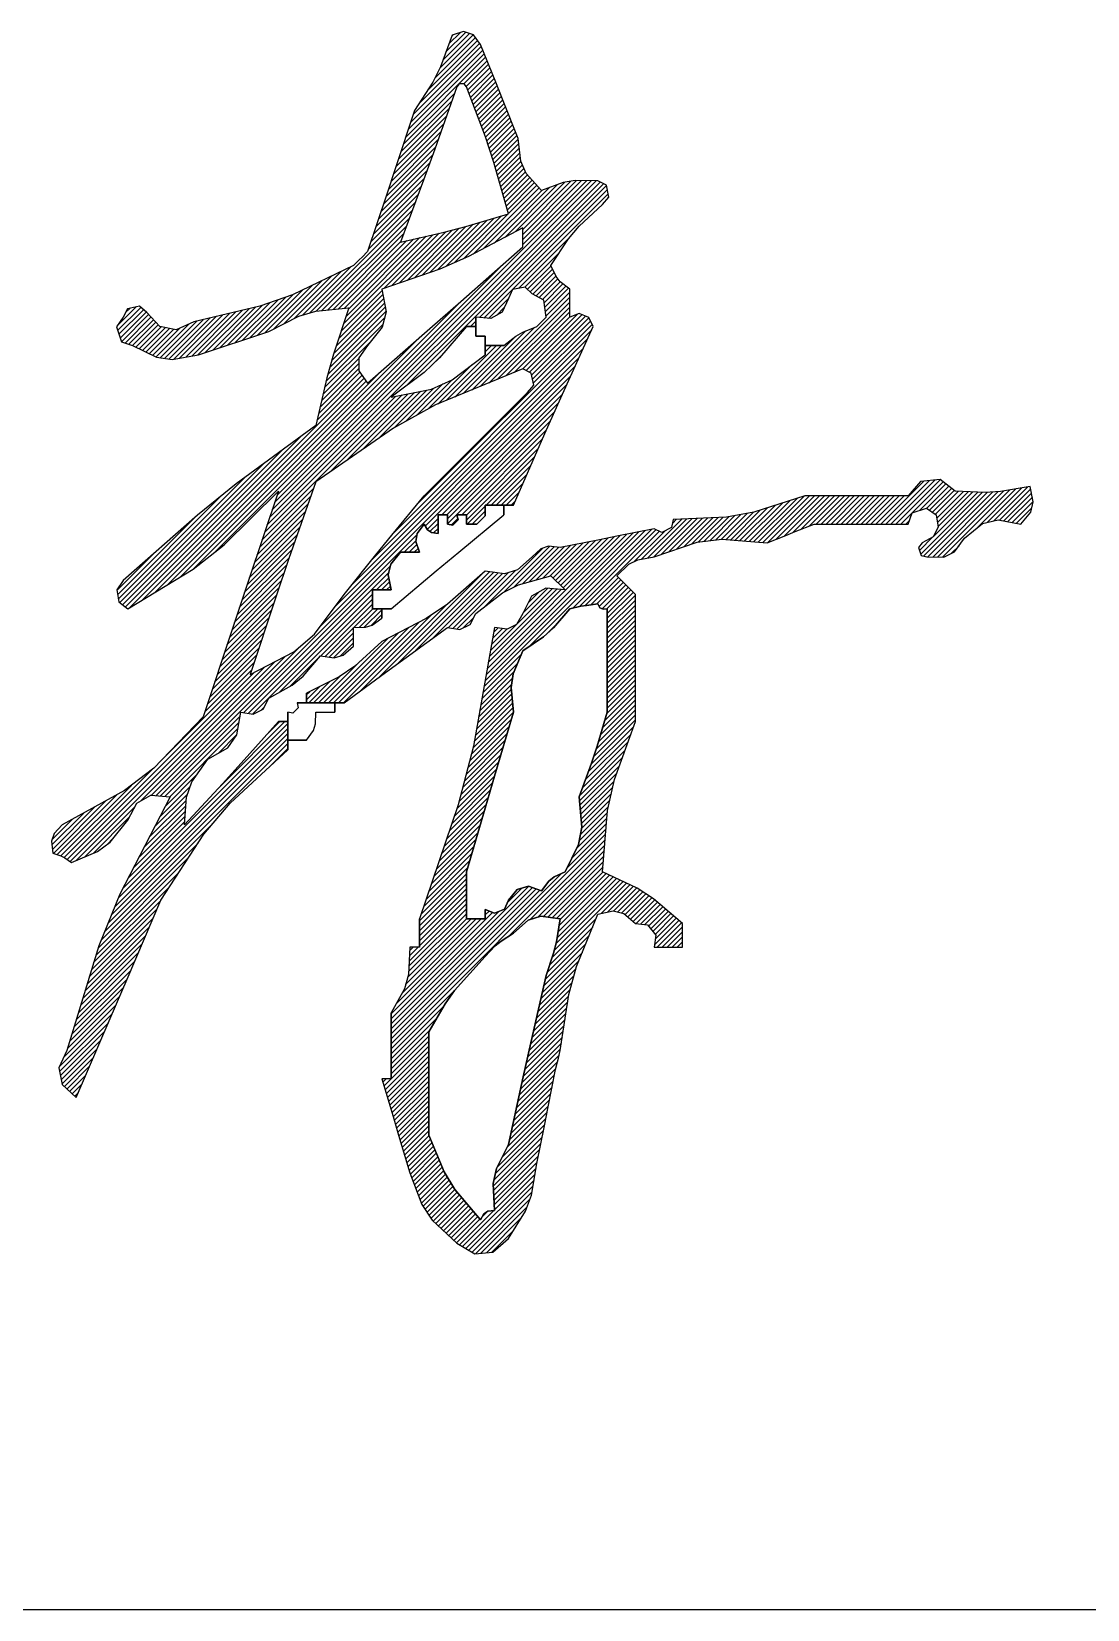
# Model space of a CAD drawing. Extents: x 9732137 to 18866768, y -962146 to 246094.
# Drawn here: x 9834884 to 9835258, y 57944 to 58503 of the extents above; entities that cross this region are included whole.
import ezdxf

# ---------------------------------------------------------------- set-up
doc = ezdxf.new("R2010")
doc.units = 0
doc.header["$LTSCALE"] = 1000
doc.layers.get('0').update_dxf_attribs({"linetype": 'CONTINUOUS'})

# ---------------------------------------------------------------- blocks, each defined once
blk = doc.blocks.new('ZYC')
h = blk.add_hatch()
h.set_pattern_fill('ANSI31', color=256, scale=0.01, style=0)
h.set_pattern_definition([(45, (0, 0), (-0.0008838835, 0.0008838835), [])])
h.paths.add_polyline_path([(0.871345, 0.42887), (0.877014, 0.441542), (0.888561, 0.466786), (0.887043, 0.470041), (0.883569, 0.471431), (0.880225, 0.47012), (0.880225, 0.474121), (0.880225, 0.476122), (0.880225, 0.480123), (0.876842, 0.482728), (0.875355, 0.484586), (0.873557, 0.488458), (0.879788, 0.497952), (0.883563, 0.502415), (0.891895, 0.510131), (0.894109, 0.512712), (0.893264, 0.516935), (0.890228, 0.518466), (0.882117, 0.518604), (0.877851, 0.517893), (0.870223, 0.515132), (0.864821, 0.52111), (0.862839, 0.525469), (0.861887, 0.53347), (0.856662, 0.54685), (0.853994, 0.553519), (0.848551, 0.566812), (0.84612, 0.570258), (0.84256, 0.571445), (0.838548, 0.570146), (0.834376, 0.55897), (0.831649, 0.553515), (0.825211, 0.543472), (0.818543, 0.523467), (0.815209, 0.513465), (0.80854, 0.49346), (0.80654, 0.491459), (0.80554, 0.490459), (0.803539, 0.488458), (0.781826, 0.478132), (0.770242, 0.474043), (0.746858, 0.468453), (0.740671, 0.46563), (0.734812, 0.466802), (0.730187, 0.471787), (0.727621, 0.474019), (0.723362, 0.473167), (0.721851, 0.47012), (0.719419, 0.466675), (0.721173, 0.461415), (0.725186, 0.460118), (0.733628, 0.455915), (0.739244, 0.455113), (0.748525, 0.456784), (0.758528, 0.460118), (0.763529, 0.461785), (0.773531, 0.465119), (0.784076, 0.470453), (0.790119, 0.47223), (0.801872, 0.473455), (0.796442, 0.457016), (0.794098, 0.448645), (0.790202, 0.431777), (0.761914, 0.411004), (0.748191, 0.399958), (0.721851, 0.376763), (0.719546, 0.373426), (0.720255, 0.369169), (0.723519, 0.366761), (0.746674, 0.380799), (0.757642, 0.389367), (0.776866, 0.408438), (0.766118, 0.376456), (0.760783, 0.360452), (0.750192, 0.328417), (0.732723, 0.310244), (0.722265, 0.302226), (0.700179, 0.290074), (0.697284, 0.287008), (0.696369, 0.284262), (0.696845, 0.280072), (0.699684, 0.279157), (0.701079, 0.278459), (0.703513, 0.276738), (0.712713, 0.280665), (0.717172, 0.28401), (0.723519, 0.291741), (0.726659, 0.297847), (0.73168, 0.300636), (0.738522, 0.300077), (0.720634, 0.265553), (0.713177, 0.247249), (0.701846, 0.210054), (0.699024, 0.203867), (0.700195, 0.198008), (0.705181, 0.193383), (0.717185, 0.221389), (0.723187, 0.235393), (0.735188, 0.263401), (0.750469, 0.286767), (0.759738, 0.297752), (0.7802, 0.316748), (0.7802, 0.32675), (0.776866, 0.32675), (0.763667, 0.311956), (0.756997, 0.304619), (0.743524, 0.290074), (0.744225, 0.299963), (0.746137, 0.305318), (0.751859, 0.313414), (0.758927, 0.317452), (0.762153, 0.322062), (0.763529, 0.330085), (0.767936, 0.329319), (0.771499, 0.331101), (0.773531, 0.335086), (0.781822, 0.339679), (0.785726, 0.342873), (0.791869, 0.35009), (0.796661, 0.349308), (0.799884, 0.350229), (0.803539, 0.353424), (0.803539, 0.356091), (0.803539, 0.357425), (0.803539, 0.360092), (0.807755, 0.360184), (0.810113, 0.36097), (0.813542, 0.363426), (0.813542, 0.366761), (0.810207, 0.366761), (0.810207, 0.369428), (0.810207, 0.370762), (0.810207, 0.373429), (0.812875, 0.373429), (0.814208, 0.373429), (0.816876, 0.373429), (0.815817, 0.378825), (0.816736, 0.382503), (0.82021, 0.386766), (0.822877, 0.386766), (0.824211, 0.386766), (0.826878, 0.386766), (0.825691, 0.390644), (0.826165, 0.393484), (0.828545, 0.396768), (0.829759, 0.394693), (0.831164, 0.393756), (0.833547, 0.393434), (0.833547, 0.396101), (0.833547, 0.397435), (0.833547, 0.400102), (0.836881, 0.400102), (0.836881, 0.396768), (0.838724, 0.396367), (0.840617, 0.39826), (0.840215, 0.400102), (0.843549, 0.400102), (0.843549, 0.396768), (0.847321, 0.396775), (0.850211, 0.399664), (0.850218, 0.403437), (0.856886, 0.403437), (0.86022, 0.403437)])
h.paths.add_polyline_path([(0.81766, 0.430826), (0.832668, 0.439013), (0.863554, 0.451782), (0.86659, 0.450251), (0.867435, 0.446028), (0.865221, 0.443447), (0.850551, 0.428776), (0.843216, 0.421441), (0.828545, 0.406771), (0.817133, 0.39283), (0.811464, 0.385827), (0.800205, 0.371762), (0.78972, 0.357746), (0.782385, 0.351511), (0.766863, 0.343421), (0.775929, 0.370852), (0.780598, 0.384525), (0.790202, 0.411772)], flags=16)
h.paths.add_polyline_path([(0.80854, 0.446781), (0.805425, 0.451112), (0.805425, 0.455787), (0.80854, 0.460118), (0.813699, 0.466554), (0.815065, 0.472016), (0.813542, 0.480123), (0.834155, 0.487227), (0.844276, 0.491612), (0.863554, 0.501795), (0.863554, 0.499128), (0.863554, 0.497794), (0.863554, 0.495127), (0.841589, 0.475743), (0.830586, 0.466074)], flags=16)
h.paths.add_polyline_path([(0.816876, 0.44178), (0.828552, 0.450587), (0.834008, 0.455702), (0.843549, 0.466786), (0.846883, 0.466786), (0.846883, 0.47012), (0.852237, 0.469623), (0.856263, 0.471924), (0.858553, 0.476789), (0.859871, 0.479923), (0.864466, 0.480842), (0.866889, 0.478456), (0.871025, 0.476192), (0.871893, 0.470117), (0.868556, 0.466786), (0.863539, 0.464853), (0.861098, 0.463458), (0.856886, 0.460118), (0.850218, 0.460118), (0.850218, 0.456784), (0.838559, 0.447954), (0.831216, 0.444649)], flags=16)
h.paths.add_polyline_path([(0.82021, 0.496794), (0.828392, 0.518733), (0.832394, 0.529737), (0.840215, 0.551808), (0.840995, 0.55289), (0.84277, 0.55289), (0.843549, 0.551808), (0.850321, 0.534079), (0.853333, 0.525043), (0.858553, 0.506796), (0.843346, 0.502328), (0.835663, 0.500323)], flags=16)
h.paths.add_polyline_path([(0.862059, 0.375253), (0.873557, 0.37843), (0.875557, 0.37643), (0.876558, 0.375429), (0.878558, 0.373429), (0.871716, 0.373988), (0.866694, 0.371199), (0.863554, 0.365093), (0.861382, 0.361183), (0.857984, 0.359484), (0.853552, 0.360092), (0.846069, 0.318055), (0.840672, 0.297141), (0.826878, 0.256732), (0.826878, 0.250064), (0.826878, 0.24673), (0.825545, 0.24673), (0.824878, 0.24673), (0.823544, 0.24673), (0.823031, 0.237034), (0.821563, 0.231894), (0.816876, 0.223391), (0.816876, 0.213388), (0.816876, 0.200051), (0.815542, 0.200051), (0.814875, 0.200051), (0.813542, 0.200051), (0.817543, 0.186714), (0.819543, 0.180046), (0.823544, 0.166709), (0.827791, 0.155463), (0.831467, 0.149949), (0.840215, 0.141703), (0.84657, 0.13798), (0.852974, 0.138562), (0.858553, 0.14337), (0.864559, 0.153054), (0.866713, 0.158799), (0.868556, 0.170044), (0.871223, 0.18338), (0.872557, 0.190049), (0.875224, 0.203385), (0.875891, 0.206053), (0.876224, 0.207386), (0.876891, 0.210054), (0.879889, 0.229889), (0.882632, 0.239833), (0.890228, 0.258399), (0.89558, 0.259661), (0.899436, 0.258697), (0.903565, 0.255065), (0.907812, 0.254625), (0.910735, 0.25097), (0.910233, 0.24673), (0.914234, 0.24673), (0.916235, 0.24673), (0.920236, 0.24673), (0.920236, 0.250064), (0.920236, 0.251731), (0.920236, 0.255065), (0.90998, 0.263848), (0.904109, 0.267647), (0.891895, 0.273403), (0.893648, 0.295176), (0.896067, 0.306234), (0.903565, 0.32675), (0.903565, 0.344755), (0.903565, 0.353757), (0.903565, 0.371762), (0.900897, 0.374429), (0.899564, 0.375763), (0.896896, 0.37843), (0.901245, 0.382512), (0.904358, 0.384068), (0.910233, 0.385099), (0.925477, 0.390367), (0.934172, 0.391453), (0.950243, 0.3901), (0.956912, 0.392767), (0.960246, 0.394101), (0.966914, 0.396768), (0.980251, 0.396768), (0.986919, 0.396768), (1.000256, 0.396768), (1.001698, 0.400731), (1.006727, 0.402408), (1.010259, 0.400102), (1.010867, 0.395671), (1.009168, 0.392272), (1.005257, 0.3901), (1.003934, 0.388458), (1.004881, 0.385618), (1.006924, 0.385099), (1.012888, 0.385026), (1.016741, 0.386953), (1.020261, 0.391767), (1.026697, 0.396926), (1.03216, 0.398291), (1.040266, 0.396768), (1.04374, 0.401031), (1.044659, 0.404709), (1.0436, 0.410105), (1.033059, 0.40833), (1.027608, 0.407989), (1.016927, 0.408438), (1.011661, 0.412583), (1.004597, 0.411877), (1.000256, 0.406771), (0.985586, 0.406771), (0.97825, 0.406771), (0.96358, 0.406771), (0.945524, 0.400963), (0.935851, 0.399236), (0.916901, 0.398435), (0.916329, 0.395509), (0.912918, 0.393803), (0.910233, 0.395101), (0.896896, 0.392434), (0.890228, 0.3911), (0.876891, 0.388433), (0.872698, 0.388881), (0.869975, 0.387973), (0.866889, 0.385099), (0.861654, 0.380508), (0.857114, 0.379147), (0.850218, 0.380097), (0.836856, 0.368404), (0.829308, 0.363258), (0.813542, 0.355091), (0.803942, 0.346403), (0.798418, 0.342605), (0.786868, 0.336753), (0.786868, 0.333419), (0.796871, 0.333419), (0.800205, 0.333419), (0.814842, 0.344134), (0.822177, 0.349469), (0.836881, 0.360092), (0.841288, 0.359327), (0.844851, 0.361109), (0.846883, 0.365093), (0.856324, 0.372385)])
h.paths.add_polyline_path([(0.870971, 0.356805), (0.874427, 0.359915), (0.880225, 0.366761), (0.884191, 0.367611), (0.8862, 0.367945), (0.890228, 0.368428), (0.890952, 0.367124), (0.892085, 0.366558), (0.893562, 0.366761), (0.893562, 0.35209), (0.893562, 0.344755), (0.893562, 0.330085), (0.889936, 0.317963), (0.887932, 0.31195), (0.88356, 0.300077), (0.884483, 0.289261), (0.883338, 0.28315), (0.878558, 0.273403), (0.874686, 0.271605), (0.872827, 0.270118), (0.870223, 0.266735), (0.865641, 0.268341), (0.861595, 0.267185), (0.858553, 0.263401), (0.857036, 0.260146), (0.853561, 0.258756), (0.850218, 0.260067), (0.850218, 0.256732), (0.843549, 0.256732), (0.843549, 0.273403), (0.850246, 0.296067), (0.85358, 0.307404), (0.86022, 0.330085), (0.859447, 0.338821), (0.860191, 0.343656), (0.863554, 0.351757)], flags=16)
h.paths.add_polyline_path([(0.869994, 0.257683), (0.876891, 0.256732), (0.875505, 0.248601), (0.874493, 0.244554), (0.87189, 0.236727), (0.866414, 0.212753), (0.863747, 0.200749), (0.858553, 0.176712), (0.854239, 0.168195), (0.853106, 0.16291), (0.853552, 0.153373), (0.851169, 0.153051), (0.849764, 0.152114), (0.848551, 0.150038), (0.839476, 0.160787), (0.835638, 0.167068), (0.830213, 0.180046), (0.830213, 0.216722), (0.835992, 0.226633), (0.839383, 0.23138), (0.850218, 0.243396), (0.853788, 0.247187), (0.855847, 0.248903), (0.86022, 0.251731), (0.865455, 0.256321)], flags=16)
for p, q in [((0.84256, 0.571445), (0.838548, 0.570146)), ((0.84612, 0.570258), (0.84256, 0.571445)), ((0.838548, 0.570146), (0.834376, 0.55897)), ((0.848551, 0.566812), (0.84612, 0.570258)), ((0.853994, 0.553519), (0.848551, 0.566812)), ((0.834376, 0.55897), (0.831649, 0.553515)), ((0.831649, 0.553515), (0.825211, 0.543472)), ((0.840215, 0.551808), (0.832394, 0.529737)), ((0.840995, 0.55289), (0.840215, 0.551808)), ((0.84277, 0.55289), (0.840995, 0.55289)), ((0.843549, 0.551808), (0.84277, 0.55289)), ((0.850321, 0.534079), (0.843549, 0.551808)), ((0.856662, 0.54685), (0.853994, 0.553519)), ((0.825211, 0.543472), (0.818543, 0.523467)), ((0.861887, 0.53347), (0.856662, 0.54685)), ((0.853333, 0.525043), (0.850321, 0.534079)), ((0.862839, 0.525469), (0.861887, 0.53347)), ((0.832394, 0.529737), (0.828392, 0.518733)), ((0.818543, 0.523467), (0.815209, 0.513465)), ((0.858553, 0.506796), (0.853333, 0.525043)), ((0.864821, 0.52111), (0.862839, 0.525469)), ((0.870223, 0.515132), (0.864821, 0.52111)), ((0.828392, 0.518733), (0.82021, 0.496794)), ((0.877851, 0.517893), (0.870223, 0.515132)), ((0.882117, 0.518604), (0.877851, 0.517893)), ((0.890228, 0.518466), (0.882117, 0.518604)), ((0.893264, 0.516935), (0.890228, 0.518466)), ((0.894109, 0.512712), (0.893264, 0.516935)), ((0.815209, 0.513465), (0.80854, 0.49346)), ((0.883563, 0.502415), (0.891895, 0.510131)), ((0.891895, 0.510131), (0.894109, 0.512712)), ((0.843346, 0.502328), (0.858553, 0.506796)), ((0.82021, 0.496794), (0.835663, 0.500323)), ((0.835663, 0.500323), (0.843346, 0.502328)), ((0.863554, 0.501795), (0.844276, 0.491612)), ((0.863554, 0.499128), (0.863554, 0.501795)), ((0.863554, 0.497794), (0.863554, 0.499128)), ((0.879788, 0.497952), (0.883563, 0.502415)), ((0.80854, 0.49346), (0.80654, 0.491459)), ((0.841589, 0.475743), (0.863554, 0.495127)), ((0.863554, 0.495127), (0.863554, 0.497794)), ((0.873557, 0.488458), (0.879788, 0.497952)), ((0.803539, 0.488458), (0.781826, 0.478132)), ((0.80554, 0.490459), (0.803539, 0.488458)), ((0.80654, 0.491459), (0.80554, 0.490459)), ((0.834155, 0.487227), (0.813542, 0.480123)), ((0.844276, 0.491612), (0.834155, 0.487227)), ((0.875355, 0.484586), (0.873557, 0.488458)), ((0.876842, 0.482728), (0.875355, 0.484586)), ((0.880225, 0.480123), (0.876842, 0.482728)), ((0.781826, 0.478132), (0.770242, 0.474043)), ((0.813542, 0.480123), (0.815065, 0.472016)), ((0.830586, 0.466074), (0.841589, 0.475743)), ((0.858553, 0.476789), (0.856263, 0.471924)), ((0.859871, 0.479923), (0.858553, 0.476789)), ((0.864466, 0.480842), (0.859871, 0.479923)), ((0.866889, 0.478456), (0.864466, 0.480842)), ((0.871025, 0.476192), (0.866889, 0.478456)), ((0.871893, 0.470117), (0.871025, 0.476192)), ((0.880225, 0.476122), (0.880225, 0.480123)), ((0.880225, 0.474121), (0.880225, 0.476122)), ((0.721851, 0.47012), (0.719419, 0.466675)), ((0.723362, 0.473167), (0.721851, 0.47012)), ((0.727621, 0.474019), (0.723362, 0.473167)), ((0.730187, 0.471787), (0.727621, 0.474019)), ((0.734812, 0.466802), (0.730187, 0.471787)), ((0.770242, 0.474043), (0.746858, 0.468453)), ((0.773531, 0.465119), (0.784076, 0.470453)), ((0.784076, 0.470453), (0.790119, 0.47223)), ((0.790119, 0.47223), (0.801872, 0.473455)), ((0.801872, 0.473455), (0.796442, 0.457016)), ((0.815065, 0.472016), (0.813699, 0.466554)), ((0.852237, 0.469623), (0.846883, 0.47012)), ((0.846883, 0.47012), (0.846883, 0.463452)), ((0.846883, 0.463452), (0.846883, 0.47012)), ((0.846883, 0.47012), (0.846883, 0.463452)), ((0.856263, 0.471924), (0.852237, 0.469623)), ((0.868556, 0.466786), (0.871893, 0.470117)), ((0.880225, 0.47012), (0.880225, 0.474121)), ((0.883569, 0.471431), (0.880225, 0.47012)), ((0.887043, 0.470041), (0.883569, 0.471431)), ((0.719419, 0.466675), (0.721173, 0.461415)), ((0.740671, 0.46563), (0.734812, 0.466802)), ((0.746858, 0.468453), (0.740671, 0.46563)), ((0.763529, 0.461785), (0.773531, 0.465119)), ((0.813699, 0.466554), (0.80854, 0.460118)), ((0.80854, 0.446781), (0.830586, 0.466074)), ((0.843549, 0.466786), (0.834008, 0.455702)), ((0.846883, 0.466786), (0.843549, 0.466786)), ((0.843549, 0.466786), (0.846883, 0.466786)), ((0.846883, 0.466786), (0.843549, 0.466786)), ((0.846883, 0.463452), (0.846883, 0.466786)), ((0.846883, 0.466786), (0.846883, 0.463452)), ((0.846883, 0.463452), (0.846883, 0.466786)), ((0.861098, 0.463458), (0.863539, 0.464853)), ((0.863539, 0.464853), (0.868556, 0.466786)), ((0.877014, 0.441542), (0.888561, 0.466786)), ((0.888561, 0.466786), (0.887043, 0.470041)), ((0.721173, 0.461415), (0.725186, 0.460118)), ((0.725186, 0.460118), (0.733628, 0.455915)), ((0.748525, 0.456784), (0.758528, 0.460118)), ((0.758528, 0.460118), (0.763529, 0.461785)), ((0.80854, 0.460118), (0.805425, 0.455787)), ((0.848217, 0.463452), (0.846883, 0.463452)), ((0.846883, 0.463452), (0.848217, 0.463452)), ((0.848884, 0.463452), (0.848217, 0.463452)), ((0.848217, 0.463452), (0.848884, 0.463452)), ((0.850218, 0.463452), (0.848884, 0.463452)), ((0.848884, 0.463452), (0.850218, 0.463452)), ((0.850218, 0.456784), (0.850218, 0.463452)), ((0.850218, 0.463452), (0.850218, 0.456784)), ((0.850218, 0.456784), (0.850218, 0.463452)), ((0.850218, 0.463452), (0.850218, 0.460118)), ((0.850218, 0.460118), (0.850218, 0.463452)), ((0.850218, 0.463452), (0.850218, 0.460118)), ((0.850218, 0.460118), (0.856886, 0.460118)), ((0.856886, 0.460118), (0.850218, 0.460118)), ((0.850218, 0.460118), (0.856886, 0.460118)), ((0.856886, 0.460118), (0.861098, 0.463458)), ((0.733628, 0.455915), (0.739244, 0.455113)), ((0.739244, 0.455113), (0.748525, 0.456784)), ((0.796442, 0.457016), (0.794098, 0.448645)), ((0.805425, 0.455787), (0.805425, 0.451112)), ((0.834008, 0.455702), (0.828552, 0.450587)), ((0.838559, 0.447954), (0.850218, 0.456784)), ((0.794098, 0.448645), (0.790202, 0.431777)), ((0.805425, 0.451112), (0.80854, 0.446781)), ((0.828552, 0.450587), (0.816876, 0.44178)), ((0.831216, 0.444649), (0.838559, 0.447954)), ((0.863554, 0.451782), (0.832668, 0.439013)), ((0.86659, 0.450251), (0.863554, 0.451782)), ((0.867435, 0.446028), (0.86659, 0.450251)), ((0.816876, 0.44178), (0.831216, 0.444649)), ((0.850551, 0.428776), (0.865221, 0.443447)), ((0.865221, 0.443447), (0.867435, 0.446028)), ((0.832668, 0.439013), (0.81766, 0.430826)), ((0.871345, 0.42887), (0.877014, 0.441542)), ((0.790202, 0.431777), (0.761914, 0.411004)), ((0.81766, 0.430826), (0.790202, 0.411772)), ((0.843216, 0.421441), (0.850551, 0.428776)), ((0.86022, 0.403437), (0.871345, 0.42887)), ((0.828545, 0.406771), (0.843216, 0.421441)), ((0.761914, 0.411004), (0.748191, 0.399958)), ((0.790202, 0.411772), (0.780598, 0.384525)), ((1.004597, 0.411877), (1.000256, 0.406771)), ((1.011661, 0.412583), (1.004597, 0.411877)), ((1.016927, 0.408438), (1.011661, 0.412583)), ((1.0436, 0.410105), (1.033059, 0.40833)), ((1.044659, 0.404709), (1.0436, 0.410105)), ((0.757642, 0.389367), (0.776866, 0.408438)), ((0.776866, 0.408438), (0.766118, 0.376456)), ((0.817133, 0.39283), (0.828545, 0.406771)), ((0.850211, 0.399664), (0.850218, 0.403437)), ((0.850218, 0.403437), (0.850211, 0.399664)), ((0.850218, 0.403437), (0.86022, 0.403437)), ((0.86022, 0.403437), (0.850218, 0.403437)), ((0.850218, 0.403437), (0.86022, 0.403437)), ((0.856886, 0.403437), (0.850218, 0.403437)), ((0.850218, 0.403437), (0.856886, 0.403437)), ((0.856886, 0.403437), (0.850218, 0.403437)), ((0.856886, 0.400102), (0.856886, 0.403437)), ((0.856886, 0.403437), (0.856886, 0.400102)), ((0.856886, 0.400102), (0.856886, 0.403437)), ((0.96358, 0.406771), (0.945524, 0.400963)), ((0.97825, 0.406771), (0.96358, 0.406771)), ((0.985586, 0.406771), (0.97825, 0.406771)), ((1.000256, 0.406771), (0.985586, 0.406771)), ((1.027608, 0.407989), (1.016927, 0.408438)), ((1.033059, 0.40833), (1.027608, 0.407989)), ((1.04374, 0.401031), (1.044659, 0.404709)), ((0.748191, 0.399958), (0.721851, 0.376763)), ((0.833547, 0.397435), (0.833547, 0.400102)), ((0.833547, 0.400102), (0.836881, 0.400102)), ((0.836881, 0.400102), (0.833547, 0.400102)), ((0.833547, 0.400102), (0.836881, 0.400102)), ((0.836881, 0.400102), (0.833547, 0.400102)), ((0.833547, 0.400102), (0.836881, 0.400102)), ((0.836881, 0.400102), (0.833547, 0.400102)), ((0.833547, 0.400102), (0.833547, 0.397435)), ((0.833547, 0.396101), (0.833547, 0.397435)), ((0.833547, 0.397435), (0.833547, 0.396101)), ((0.836881, 0.396768), (0.836881, 0.400102)), ((0.836881, 0.400102), (0.836881, 0.396768)), ((0.836881, 0.396768), (0.836881, 0.400102)), ((0.840617, 0.39826), (0.838724, 0.396367)), ((0.838724, 0.396367), (0.840617, 0.39826)), ((0.843549, 0.400102), (0.840215, 0.400102)), ((0.840215, 0.400102), (0.843549, 0.400102)), ((0.843549, 0.400102), (0.840215, 0.400102)), ((0.840215, 0.400102), (0.840617, 0.39826)), ((0.840617, 0.39826), (0.840215, 0.400102)), ((0.840215, 0.400102), (0.843549, 0.400102)), ((0.843549, 0.400102), (0.840215, 0.400102)), ((0.840215, 0.400102), (0.843549, 0.400102)), ((0.840833, 0.386824), (0.856886, 0.400102)), ((0.843549, 0.396768), (0.843549, 0.400102)), ((0.843549, 0.400102), (0.843549, 0.396768)), ((0.843549, 0.396768), (0.843549, 0.400102)), ((0.847321, 0.396775), (0.850211, 0.399664)), ((0.850211, 0.399664), (0.847321, 0.396775)), ((0.916901, 0.398435), (0.916329, 0.395509)), ((0.935851, 0.399236), (0.916901, 0.398435)), ((0.945524, 0.400963), (0.935851, 0.399236)), ((1.000256, 0.396768), (1.001698, 0.400731)), ((1.001698, 0.400731), (1.006727, 0.402408)), ((1.006727, 0.402408), (1.010259, 0.400102)), ((1.010259, 0.400102), (1.010867, 0.395671)), ((1.026697, 0.396926), (1.03216, 0.398291)), ((1.03216, 0.398291), (1.040266, 0.396768)), ((1.040266, 0.396768), (1.04374, 0.401031)), ((0.811464, 0.385827), (0.817133, 0.39283)), ((0.825691, 0.390644), (0.826165, 0.393484)), ((0.826165, 0.393484), (0.825691, 0.390644)), ((0.826165, 0.393484), (0.828545, 0.396768)), ((0.828545, 0.396768), (0.826165, 0.393484)), ((0.828545, 0.396768), (0.829759, 0.394693)), ((0.829759, 0.394693), (0.828545, 0.396768)), ((0.829759, 0.394693), (0.831164, 0.393756)), ((0.831164, 0.393756), (0.829759, 0.394693)), ((0.831164, 0.393756), (0.833547, 0.393434)), ((0.833547, 0.393434), (0.831164, 0.393756)), ((0.833547, 0.393434), (0.833547, 0.396101)), ((0.833547, 0.396101), (0.833547, 0.393434)), ((0.838724, 0.396367), (0.836881, 0.396768)), ((0.836881, 0.396768), (0.838724, 0.396367)), ((0.843549, 0.396768), (0.847321, 0.396775)), ((0.847321, 0.396775), (0.843549, 0.396768)), ((0.896896, 0.392434), (0.890228, 0.3911)), ((0.910233, 0.395101), (0.896896, 0.392434)), ((0.912918, 0.393803), (0.910233, 0.395101)), ((0.916329, 0.395509), (0.912918, 0.393803)), ((0.950243, 0.3901), (0.956912, 0.392767)), ((0.956912, 0.392767), (0.960246, 0.394101)), ((0.960246, 0.394101), (0.966914, 0.396768)), ((0.966914, 0.396768), (0.980251, 0.396768)), ((0.980251, 0.396768), (0.986919, 0.396768)), ((0.986919, 0.396768), (1.000256, 0.396768)), ((1.009168, 0.392272), (1.005257, 0.3901)), ((1.010867, 0.395671), (1.009168, 0.392272)), ((1.016741, 0.386953), (1.020261, 0.391767)), ((1.020261, 0.391767), (1.026697, 0.396926)), ((0.746674, 0.380799), (0.757642, 0.389367)), ((0.816736, 0.382503), (0.82021, 0.386766)), ((0.82021, 0.386766), (0.816736, 0.382503)), ((0.82021, 0.386766), (0.822877, 0.386766)), ((0.822877, 0.386766), (0.82021, 0.386766)), ((0.822877, 0.386766), (0.824211, 0.386766)), ((0.824211, 0.386766), (0.822877, 0.386766)), ((0.824211, 0.386766), (0.826878, 0.386766)), ((0.826878, 0.386766), (0.824211, 0.386766)), ((0.826878, 0.386766), (0.825691, 0.390644)), ((0.825691, 0.390644), (0.826878, 0.386766)), ((0.832831, 0.380156), (0.840833, 0.386824)), ((0.869975, 0.387973), (0.866889, 0.385099)), ((0.872698, 0.388881), (0.869975, 0.387973)), ((0.876891, 0.388433), (0.872698, 0.388881)), ((0.890228, 0.3911), (0.876891, 0.388433)), ((0.910233, 0.385099), (0.925477, 0.390367)), ((0.925477, 0.390367), (0.934172, 0.391453)), ((0.934172, 0.391453), (0.950243, 0.3901)), ((1.005257, 0.3901), (1.003934, 0.388458)), ((1.003934, 0.388458), (1.004881, 0.385618)), ((1.012888, 0.385026), (1.016741, 0.386953)), ((0.723519, 0.366761), (0.746674, 0.380799)), ((0.780598, 0.384525), (0.775929, 0.370852)), ((0.800205, 0.371762), (0.811464, 0.385827)), ((0.815817, 0.378825), (0.816736, 0.382503)), ((0.816736, 0.382503), (0.815817, 0.378825)), ((0.866889, 0.385099), (0.861654, 0.380508)), ((0.896896, 0.37843), (0.901245, 0.382512)), ((0.901245, 0.382512), (0.904358, 0.384068)), ((0.904358, 0.384068), (0.910233, 0.385099)), ((1.004881, 0.385618), (1.006924, 0.385099)), ((1.006924, 0.385099), (1.012888, 0.385026)), ((0.721851, 0.376763), (0.719546, 0.373426)), ((0.766118, 0.376456), (0.760783, 0.360452)), ((0.816876, 0.373429), (0.815817, 0.378825)), ((0.815817, 0.378825), (0.816876, 0.373429)), ((0.816876, 0.366761), (0.832831, 0.380156)), ((0.850218, 0.380097), (0.836856, 0.368404)), ((0.857114, 0.379147), (0.850218, 0.380097)), ((0.856324, 0.372385), (0.862059, 0.375253)), ((0.861654, 0.380508), (0.857114, 0.379147)), ((0.862059, 0.375253), (0.873557, 0.37843)), ((0.873557, 0.37843), (0.875557, 0.37643)), ((0.875557, 0.37643), (0.876558, 0.375429)), ((0.876558, 0.375429), (0.878558, 0.373429)), ((0.899564, 0.375763), (0.896896, 0.37843)), ((0.900897, 0.374429), (0.899564, 0.375763)), ((0.719546, 0.373426), (0.720255, 0.369169)), ((0.775929, 0.370852), (0.766863, 0.343421)), ((0.78972, 0.357746), (0.800205, 0.371762)), ((0.810207, 0.370762), (0.810207, 0.373429)), ((0.810207, 0.373429), (0.812875, 0.373429)), ((0.812875, 0.373429), (0.810207, 0.373429)), ((0.810207, 0.373429), (0.810207, 0.370762)), ((0.810207, 0.369428), (0.810207, 0.370762)), ((0.810207, 0.370762), (0.810207, 0.369428)), ((0.810207, 0.366761), (0.810207, 0.369428)), ((0.810207, 0.369428), (0.810207, 0.366761)), ((0.812875, 0.373429), (0.814208, 0.373429)), ((0.814208, 0.373429), (0.812875, 0.373429)), ((0.814208, 0.373429), (0.816876, 0.373429)), ((0.816876, 0.373429), (0.814208, 0.373429)), ((0.846883, 0.365093), (0.856324, 0.372385)), ((0.866694, 0.371199), (0.863554, 0.365093)), ((0.871716, 0.373988), (0.866694, 0.371199)), ((0.878558, 0.373429), (0.871716, 0.373988)), ((0.903565, 0.371762), (0.900897, 0.374429)), ((0.903565, 0.353757), (0.903565, 0.371762)), ((0.720255, 0.369169), (0.723519, 0.366761)), ((0.813542, 0.366761), (0.810207, 0.366761)), ((0.810207, 0.366761), (0.813542, 0.366761)), ((0.813542, 0.366761), (0.810207, 0.366761)), ((0.810207, 0.366761), (0.816876, 0.366761)), ((0.816876, 0.366761), (0.810207, 0.366761)), ((0.810207, 0.366761), (0.816876, 0.366761)), ((0.813542, 0.363426), (0.813542, 0.366761)), ((0.813542, 0.366761), (0.813542, 0.363426)), ((0.813542, 0.363426), (0.813542, 0.366761)), ((0.836856, 0.368404), (0.829308, 0.363258)), ((0.844851, 0.361109), (0.846883, 0.365093)), ((0.863554, 0.365093), (0.861382, 0.361183)), ((0.874427, 0.359915), (0.880225, 0.366761)), ((0.880225, 0.366761), (0.874427, 0.359915)), ((0.880225, 0.366761), (0.884191, 0.367611)), ((0.884191, 0.367611), (0.880225, 0.366761)), ((0.884191, 0.367611), (0.8862, 0.367945)), ((0.8862, 0.367945), (0.884191, 0.367611)), ((0.8862, 0.367945), (0.890228, 0.368428)), ((0.890228, 0.368428), (0.8862, 0.367945)), ((0.890228, 0.368428), (0.890952, 0.367124)), ((0.890952, 0.367124), (0.890228, 0.368428)), ((0.890952, 0.367124), (0.892085, 0.366558)), ((0.892085, 0.366558), (0.890952, 0.367124)), ((0.892085, 0.366558), (0.893562, 0.366761)), ((0.893562, 0.366761), (0.892085, 0.366558)), ((0.893562, 0.366761), (0.893562, 0.35209)), ((0.893562, 0.35209), (0.893562, 0.366761)), ((0.760783, 0.360452), (0.750192, 0.328417)), ((0.803539, 0.360092), (0.807755, 0.360184)), ((0.803539, 0.357425), (0.803539, 0.360092)), ((0.807755, 0.360184), (0.810113, 0.36097)), ((0.810113, 0.36097), (0.813542, 0.363426)), ((0.829308, 0.363258), (0.813542, 0.355091)), ((0.822177, 0.349469), (0.836881, 0.360092)), ((0.836881, 0.360092), (0.841288, 0.359327)), ((0.841288, 0.359327), (0.844851, 0.361109)), ((0.853552, 0.360092), (0.846069, 0.318055)), ((0.857984, 0.359484), (0.853552, 0.360092)), ((0.861382, 0.361183), (0.857984, 0.359484)), ((0.870971, 0.356805), (0.874427, 0.359915)), ((0.874427, 0.359915), (0.870971, 0.356805)), ((0.782385, 0.351511), (0.78972, 0.357746)), ((0.799884, 0.350229), (0.803539, 0.353424)), ((0.803539, 0.356091), (0.803539, 0.357425)), ((0.803539, 0.353424), (0.803539, 0.356091)), ((0.813542, 0.355091), (0.803942, 0.346403)), ((0.863554, 0.351757), (0.870971, 0.356805)), ((0.870971, 0.356805), (0.863554, 0.351757)), ((0.903565, 0.344755), (0.903565, 0.353757)), ((0.766863, 0.343421), (0.782385, 0.351511)), ((0.785726, 0.342873), (0.791869, 0.35009)), ((0.791869, 0.35009), (0.796661, 0.349308)), ((0.796661, 0.349308), (0.799884, 0.350229)), ((0.814842, 0.344134), (0.822177, 0.349469)), ((0.860191, 0.343656), (0.863554, 0.351757)), ((0.863554, 0.351757), (0.860191, 0.343656)), ((0.893562, 0.35209), (0.893562, 0.344755)), ((0.893562, 0.344755), (0.893562, 0.35209)), ((0.781822, 0.339679), (0.785726, 0.342873)), ((0.798418, 0.342605), (0.786868, 0.336753)), ((0.803942, 0.346403), (0.798418, 0.342605)), ((0.800205, 0.333419), (0.814842, 0.344134)), ((0.859447, 0.338821), (0.860191, 0.343656)), ((0.860191, 0.343656), (0.859447, 0.338821)), ((0.893562, 0.344755), (0.893562, 0.330085)), ((0.893562, 0.330085), (0.893562, 0.344755)), ((0.903565, 0.32675), (0.903565, 0.344755)), ((0.773531, 0.335086), (0.781822, 0.339679)), ((0.786868, 0.336753), (0.786868, 0.333419)), ((0.786868, 0.333419), (0.786868, 0.336753)), ((0.786868, 0.336753), (0.786868, 0.333419)), ((0.86022, 0.330085), (0.859447, 0.338821)), ((0.859447, 0.338821), (0.86022, 0.330085)), ((0.767936, 0.329319), (0.771499, 0.331101)), ((0.771499, 0.331101), (0.773531, 0.335086)), ((0.783936, 0.331576), (0.782043, 0.329683)), ((0.796871, 0.333419), (0.783534, 0.333419)), ((0.783534, 0.333419), (0.796871, 0.333419)), ((0.796871, 0.333419), (0.783534, 0.333419)), ((0.783534, 0.333419), (0.783936, 0.331576)), ((0.786868, 0.333419), (0.800205, 0.333419)), ((0.800205, 0.333419), (0.786868, 0.333419)), ((0.786868, 0.333419), (0.800205, 0.333419)), ((0.796871, 0.330085), (0.796871, 0.333419)), ((0.796871, 0.333419), (0.796871, 0.330085)), ((0.796871, 0.330085), (0.796871, 0.333419)), ((0.750192, 0.328417), (0.732723, 0.310244)), ((0.762153, 0.322062), (0.763529, 0.330085)), ((0.763529, 0.330085), (0.767936, 0.329319)), ((0.776866, 0.32675), (0.763667, 0.311956)), ((0.7802, 0.32675), (0.776866, 0.32675)), ((0.776866, 0.32675), (0.7802, 0.32675)), ((0.7802, 0.32675), (0.776866, 0.32675)), ((0.782043, 0.329683), (0.7802, 0.330085)), ((0.7802, 0.330085), (0.7802, 0.320082)), ((0.7802, 0.320082), (0.7802, 0.330085)), ((0.7802, 0.330085), (0.7802, 0.320082)), ((0.7802, 0.316748), (0.7802, 0.32675)), ((0.7802, 0.32675), (0.7802, 0.316748)), ((0.7802, 0.316748), (0.7802, 0.32675)), ((0.78929, 0.323535), (0.790068, 0.325869)), ((0.790068, 0.325869), (0.790202, 0.330085)), ((0.790202, 0.330085), (0.79287, 0.330085)), ((0.79287, 0.330085), (0.794203, 0.330085)), ((0.794203, 0.330085), (0.796871, 0.330085)), ((0.85358, 0.307404), (0.86022, 0.330085)), ((0.86022, 0.330085), (0.85358, 0.307404)), ((0.893562, 0.330085), (0.889936, 0.317963)), ((0.889936, 0.317963), (0.893562, 0.330085)), ((0.896067, 0.306234), (0.903565, 0.32675)), ((0.758927, 0.317452), (0.762153, 0.322062)), ((0.7802, 0.320082), (0.786868, 0.320082)), ((0.786868, 0.320082), (0.7802, 0.320082)), ((0.7802, 0.320082), (0.786868, 0.320082)), ((0.786868, 0.320082), (0.78929, 0.323535)), ((0.746137, 0.305318), (0.751859, 0.313414)), ((0.751859, 0.313414), (0.758927, 0.317452)), ((0.759738, 0.297752), (0.7802, 0.316748)), ((0.846069, 0.318055), (0.840672, 0.297141)), ((0.889936, 0.317963), (0.887932, 0.31195)), ((0.887932, 0.31195), (0.889936, 0.317963)), ((0.732723, 0.310244), (0.722265, 0.302226)), ((0.763667, 0.311956), (0.756997, 0.304619)), ((0.887932, 0.31195), (0.88356, 0.300077)), ((0.88356, 0.300077), (0.887932, 0.31195)), ((0.722265, 0.302226), (0.700179, 0.290074)), ((0.756997, 0.304619), (0.743524, 0.290074)), ((0.744225, 0.299963), (0.746137, 0.305318)), ((0.850246, 0.296067), (0.85358, 0.307404)), ((0.85358, 0.307404), (0.850246, 0.296067)), ((0.893648, 0.295176), (0.896067, 0.306234)), ((0.738522, 0.300077), (0.720634, 0.265553)), ((0.723519, 0.291741), (0.726659, 0.297847)), ((0.726659, 0.297847), (0.73168, 0.300636)), ((0.73168, 0.300636), (0.738522, 0.300077)), ((0.743524, 0.290074), (0.744225, 0.299963)), ((0.750469, 0.286767), (0.759738, 0.297752)), ((0.840672, 0.297141), (0.826878, 0.256732)), ((0.88356, 0.300077), (0.884483, 0.289261)), ((0.884483, 0.289261), (0.88356, 0.300077)), ((0.717172, 0.28401), (0.723519, 0.291741)), ((0.843549, 0.273403), (0.850246, 0.296067)), ((0.850246, 0.296067), (0.843549, 0.273403)), ((0.891895, 0.273403), (0.893648, 0.295176)), ((0.697284, 0.287008), (0.696369, 0.284262)), ((0.700179, 0.290074), (0.697284, 0.287008)), ((0.735188, 0.263401), (0.750469, 0.286767)), ((0.884483, 0.289261), (0.883338, 0.28315)), ((0.883338, 0.28315), (0.884483, 0.289261)), ((0.696369, 0.284262), (0.696845, 0.280072)), ((0.696845, 0.280072), (0.699684, 0.279157)), ((0.703513, 0.276738), (0.712713, 0.280665)), ((0.712713, 0.280665), (0.717172, 0.28401)), ((0.883338, 0.28315), (0.878558, 0.273403)), ((0.878558, 0.273403), (0.883338, 0.28315)), ((0.699684, 0.279157), (0.701079, 0.278459)), ((0.701079, 0.278459), (0.703513, 0.276738)), ((0.843549, 0.263401), (0.843549, 0.273403)), ((0.843549, 0.273403), (0.843549, 0.263401)), ((0.843549, 0.263401), (0.843549, 0.273403)), ((0.843549, 0.273403), (0.843549, 0.256732)), ((0.843549, 0.256732), (0.843549, 0.273403)), ((0.843549, 0.273403), (0.843549, 0.256732)), ((0.872827, 0.270118), (0.870223, 0.266735)), ((0.870223, 0.266735), (0.872827, 0.270118)), ((0.874686, 0.271605), (0.872827, 0.270118)), ((0.872827, 0.270118), (0.874686, 0.271605)), ((0.878558, 0.273403), (0.874686, 0.271605)), ((0.874686, 0.271605), (0.878558, 0.273403)), ((0.904109, 0.267647), (0.891895, 0.273403)), ((0.720634, 0.265553), (0.713177, 0.247249)), ((0.723187, 0.235393), (0.735188, 0.263401)), ((0.843549, 0.256732), (0.843549, 0.263401)), ((0.843549, 0.263401), (0.843549, 0.256732)), ((0.843549, 0.256732), (0.843549, 0.263401)), ((0.858553, 0.263401), (0.857036, 0.260146)), ((0.857036, 0.260146), (0.858553, 0.263401)), ((0.861595, 0.267185), (0.858553, 0.263401)), ((0.858553, 0.263401), (0.861595, 0.267185)), ((0.865641, 0.268341), (0.861595, 0.267185)), ((0.861595, 0.267185), (0.865641, 0.268341)), ((0.870223, 0.266735), (0.865641, 0.268341)), ((0.865641, 0.268341), (0.870223, 0.266735)), ((0.90998, 0.263848), (0.904109, 0.267647)), ((0.920236, 0.255065), (0.90998, 0.263848)), ((0.853561, 0.258756), (0.850218, 0.260067)), ((0.850218, 0.256732), (0.850218, 0.260067)), ((0.850218, 0.260067), (0.850218, 0.256732)), ((0.850218, 0.256732), (0.850218, 0.260067)), ((0.850218, 0.260067), (0.853561, 0.258756)), ((0.857036, 0.260146), (0.853561, 0.258756)), ((0.853561, 0.258756), (0.857036, 0.260146)), ((0.865455, 0.256321), (0.869994, 0.257683)), ((0.869994, 0.257683), (0.865455, 0.256321)), ((0.869994, 0.257683), (0.876891, 0.256732)), ((0.876891, 0.256732), (0.869994, 0.257683)), ((0.882632, 0.239833), (0.890228, 0.258399)), ((0.890228, 0.258399), (0.89558, 0.259661)), ((0.89558, 0.259661), (0.899436, 0.258697)), ((0.899436, 0.258697), (0.903565, 0.255065)), ((0.826878, 0.256732), (0.826878, 0.250064)), ((0.826878, 0.250064), (0.826878, 0.256732)), ((0.826878, 0.256732), (0.826878, 0.250064)), ((0.850218, 0.256732), (0.843549, 0.256732)), ((0.843549, 0.256732), (0.850218, 0.256732)), ((0.850218, 0.256732), (0.843549, 0.256732)), ((0.843549, 0.256732), (0.850218, 0.256732)), ((0.850218, 0.256732), (0.843549, 0.256732)), ((0.843549, 0.256732), (0.850218, 0.256732)), ((0.86022, 0.251731), (0.865455, 0.256321)), ((0.865455, 0.256321), (0.86022, 0.251731)), ((0.876891, 0.256732), (0.875505, 0.248601)), ((0.875505, 0.248601), (0.876891, 0.256732)), ((0.903565, 0.255065), (0.907812, 0.254625)), ((0.907812, 0.254625), (0.910735, 0.25097)), ((0.920236, 0.251731), (0.920236, 0.255065)), ((0.713177, 0.247249), (0.701846, 0.210054)), ((0.823544, 0.24673), (0.823031, 0.237034)), ((0.824878, 0.24673), (0.823544, 0.24673)), ((0.825545, 0.24673), (0.824878, 0.24673)), ((0.826878, 0.24673), (0.825545, 0.24673)), ((0.826878, 0.250064), (0.826878, 0.24673)), ((0.826878, 0.24673), (0.826878, 0.250064)), ((0.826878, 0.250064), (0.826878, 0.24673)), ((0.850218, 0.243396), (0.853788, 0.247187)), ((0.853788, 0.247187), (0.850218, 0.243396)), ((0.853788, 0.247187), (0.855847, 0.248903)), ((0.855847, 0.248903), (0.853788, 0.247187)), ((0.855847, 0.248903), (0.86022, 0.251731)), ((0.86022, 0.251731), (0.855847, 0.248903)), ((0.875505, 0.248601), (0.874493, 0.244554)), ((0.874493, 0.244554), (0.875505, 0.248601)), ((0.910735, 0.25097), (0.910233, 0.24673)), ((0.910233, 0.24673), (0.914234, 0.24673)), ((0.914234, 0.24673), (0.916235, 0.24673)), ((0.916235, 0.24673), (0.920236, 0.24673)), ((0.920236, 0.250064), (0.920236, 0.251731)), ((0.920236, 0.24673), (0.920236, 0.250064)), ((0.839383, 0.23138), (0.850218, 0.243396)), ((0.850218, 0.243396), (0.839383, 0.23138)), ((0.874493, 0.244554), (0.87189, 0.236727)), ((0.87189, 0.236727), (0.874493, 0.244554)), ((0.717185, 0.221389), (0.723187, 0.235393)), ((0.823031, 0.237034), (0.821563, 0.231894)), ((0.87189, 0.236727), (0.866414, 0.212753)), ((0.866414, 0.212753), (0.87189, 0.236727)), ((0.879889, 0.229889), (0.882632, 0.239833)), ((0.821563, 0.231894), (0.816876, 0.223391)), ((0.835992, 0.226633), (0.839383, 0.23138)), ((0.839383, 0.23138), (0.835992, 0.226633)), ((0.876891, 0.210054), (0.879889, 0.229889)), ((0.830213, 0.216722), (0.835992, 0.226633)), ((0.835992, 0.226633), (0.830213, 0.216722)), ((0.705181, 0.193383), (0.717185, 0.221389)), ((0.816876, 0.223391), (0.816876, 0.213388)), ((0.816876, 0.213388), (0.816876, 0.223391)), ((0.816876, 0.223391), (0.816876, 0.213388)), ((0.816876, 0.213388), (0.816876, 0.200051)), ((0.816876, 0.200051), (0.816876, 0.213388)), ((0.816876, 0.213388), (0.816876, 0.200051)), ((0.830213, 0.210054), (0.830213, 0.216722)), ((0.830213, 0.216722), (0.830213, 0.210054)), ((0.830213, 0.210054), (0.830213, 0.216722)), ((0.830213, 0.216722), (0.830213, 0.180046)), ((0.830213, 0.180046), (0.830213, 0.216722)), ((0.830213, 0.216722), (0.830213, 0.180046)), ((0.866414, 0.212753), (0.863747, 0.200749)), ((0.863747, 0.200749), (0.866414, 0.212753)), ((0.701846, 0.210054), (0.699024, 0.203867)), ((0.830213, 0.180046), (0.830213, 0.210054)), ((0.830213, 0.210054), (0.830213, 0.180046)), ((0.830213, 0.180046), (0.830213, 0.210054)), ((0.875891, 0.206053), (0.876224, 0.207386)), ((0.876224, 0.207386), (0.876891, 0.210054)), ((0.699024, 0.203867), (0.700195, 0.198008)), ((0.872557, 0.190049), (0.875224, 0.203385)), ((0.875224, 0.203385), (0.875891, 0.206053)), ((0.700195, 0.198008), (0.705181, 0.193383)), ((0.814875, 0.200051), (0.813542, 0.200051)), ((0.813542, 0.200051), (0.817543, 0.186714)), ((0.815542, 0.200051), (0.814875, 0.200051)), ((0.816876, 0.200051), (0.815542, 0.200051)), ((0.863747, 0.200749), (0.858553, 0.176712)), ((0.858553, 0.176712), (0.863747, 0.200749)), ((0.817543, 0.186714), (0.819543, 0.180046)), ((0.871223, 0.18338), (0.872557, 0.190049)), ((0.819543, 0.180046), (0.823544, 0.166709)), ((0.835638, 0.167068), (0.830213, 0.180046)), ((0.830213, 0.180046), (0.835638, 0.167068)), ((0.868556, 0.170044), (0.871223, 0.18338)), ((0.858553, 0.176712), (0.854239, 0.168195)), ((0.854239, 0.168195), (0.858553, 0.176712)), ((0.854239, 0.168195), (0.853106, 0.16291)), ((0.853106, 0.16291), (0.854239, 0.168195)), ((0.866713, 0.158799), (0.868556, 0.170044)), ((0.823544, 0.166709), (0.827791, 0.155463)), ((0.839476, 0.160787), (0.835638, 0.167068)), ((0.835638, 0.167068), (0.839476, 0.160787)), ((0.853106, 0.16291), (0.853552, 0.153373)), ((0.853552, 0.153373), (0.853106, 0.16291)), ((0.848551, 0.150038), (0.839476, 0.160787)), ((0.839476, 0.160787), (0.848551, 0.150038)), ((0.864559, 0.153054), (0.866713, 0.158799)), ((0.827791, 0.155463), (0.831467, 0.149949)), ((0.849764, 0.152114), (0.848551, 0.150038)), ((0.848551, 0.150038), (0.849764, 0.152114)), ((0.851169, 0.153051), (0.849764, 0.152114)), ((0.849764, 0.152114), (0.851169, 0.153051)), ((0.853552, 0.153373), (0.851169, 0.153051)), ((0.851169, 0.153051), (0.853552, 0.153373)), ((0.858553, 0.14337), (0.864559, 0.153054)), ((0.831467, 0.149949), (0.840215, 0.141703)), ((0.840215, 0.141703), (0.84657, 0.13798)), ((0.852974, 0.138562), (0.858553, 0.14337)), ((0.84657, 0.13798), (0.852974, 0.138562))]:
    blk.add_line(p, q)

msp = doc.modelspace()

# ---------------------------------------------------------------- linework, layer by layer
msp.add_line((9832356.78, 57943.72), (9837856.78, 57943.72))

# ---------------------------------------------------------------- block references
at = {"xscale": 1000, "yscale": 1000, "zscale": 1000}
msp.add_blockref('ZYC', (9834194.39, 57931.88), dxfattribs=at)

doc.saveas('drawing.dxf')
